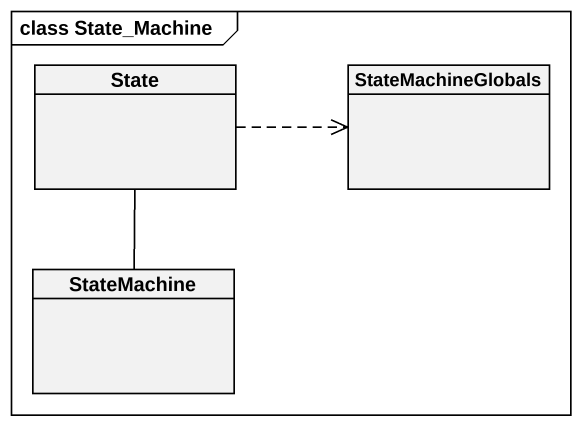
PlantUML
@startuml
mainframe class State_Machine
hide circle
hide empty members
class "State" as State_
class StateMachineGlobals
class StateMachine
State_ .right.> StateMachineGlobals
StateMachine -up- State_
@enduml
